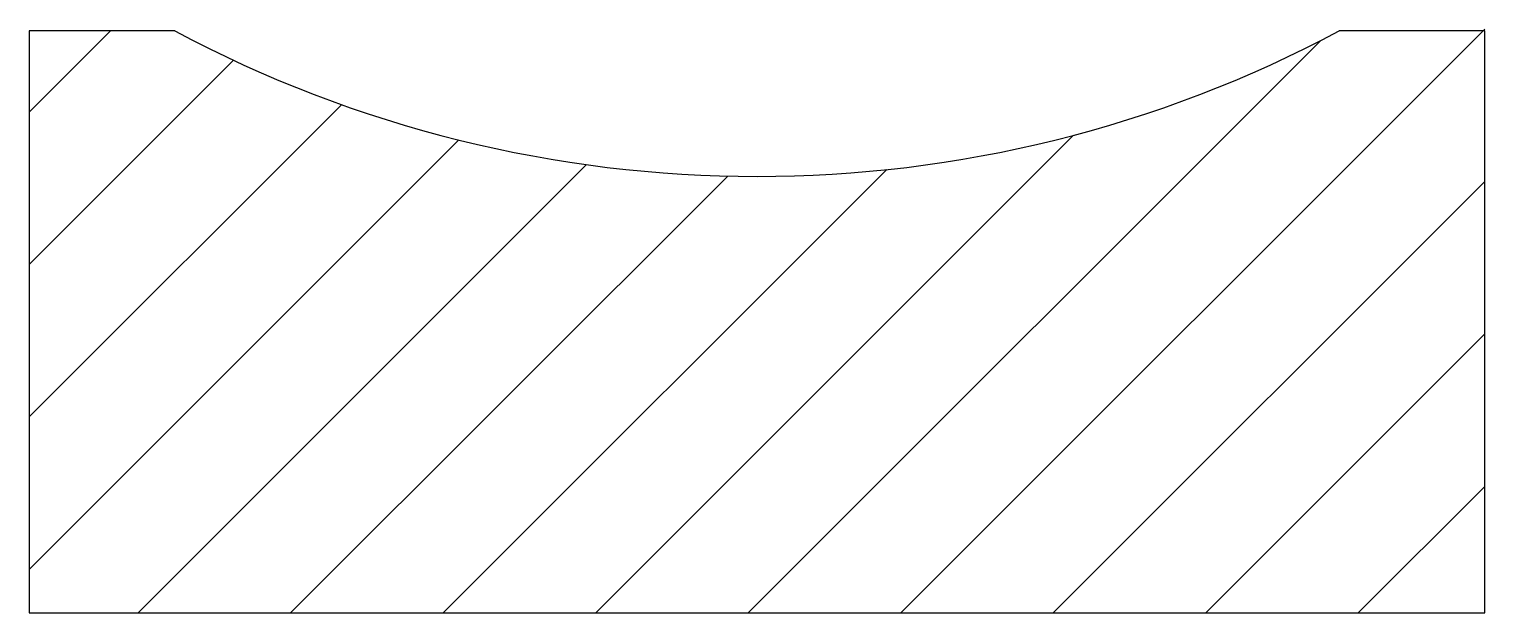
# Model space of a CAD drawing. Extents: x 0 to 0.3, y -0.12 to 0.
import ezdxf

# ---------------------------------------------------------------- set-up
doc = ezdxf.new("R2010")
doc.units = 0
doc.header["$LTSCALE"] = 0.0006
doc.header["$MEASUREMENT"] = 0
doc.layers.get('0').update_dxf_attribs({"linetype": 'CONTINUOUS'})

msp = doc.modelspace()

# ---------------------------------------------------------------- linework, layer by layer
for p, q in [((0, 0), (0, -0.1200000000000001)), ((0, -0.01673866719947936), (0.01673866719947929, 0)), ((0.02999999999999999, 2.775557561562891e-17), (0, 0)), ((0.1796167350131572, -0.1200000000000001), (0.3, 0.0003832649868426019)), ((0.3, 0), (0.2700000000000001, 0)), ((0.3, -0.1200000000000001), (0.3, 0)), ((0.1481858385894153, -0.1200000000000001), (0.2662000492849316, -0.001985789304483704)), ((0, -0.04816956362322114), (0.04211556735300652, -0.006053996270214551)), ((0, -0.07960046004696328), (0.06439788369809311, -0.01520257634887015)), ((-1.387778780781446e-17, -0.1110313564707051), (0.08854696424310966, -0.02248439222759552)), ((0.1167549421656735, -0.1200000000000001), (0.215242411592486, -0.02151253057318739)), ((0.02246225289444713, -0.1200000000000001), (0.1148907908611374, -0.02757146203330976)), ((0.05389314931818938, -0.1200000000000001), (0.1439645833514111, -0.02992856596677815)), ((0.08532404574193135, -0.1200000000000001), (0.1767287502181901, -0.02859529552374115)), ((0.2110476314368992, -0.1200000000000001), (0.3, -0.03104763143689929)), ((0.2424785278606412, -0.1200000000000001), (0.3, -0.0624785278606414)), ((0.2739094242843833, -0.1200000000000001), (0.3, -0.09390942428438337)), ((0, -0.1200000000000001), (0.3, -0.1200000000000001))]:
    msp.add_line(p, q)
msp.add_arc((0.1500000000000001, 0.225), 0.255, 241.927513064147, 298.072486935853)

doc.saveas('drawing.dxf')
